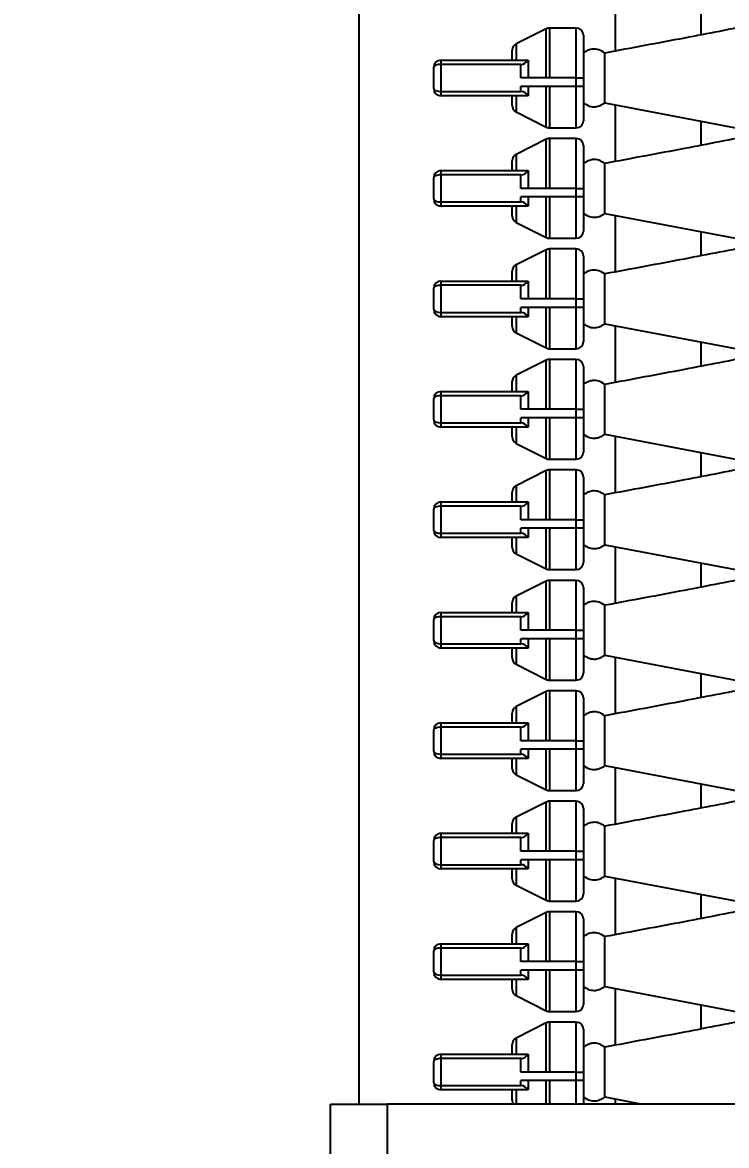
# Model space of a CAD drawing. Header units: millimetres. Extents: x 10 to 584, y 10 to 410.
# Drawn here: x 103.39 to 106.69, y 304.32 to 309.57 of the extents above; entities that cross this region are included whole.
import ezdxf

# ---------------------------------------------------------------- set-up
doc = ezdxf.new("R2010")
doc.units = ezdxf.units.MM
doc.layers.add('2', color=1, linetype='Continuous')
doc.styles.add('SLDTEXTSTYLE0', font='TXT', dxfattribs={"width": 0.7})
doc.dimstyles.new('SLDDIMSTYLE0', dxfattribs={"dimtxt": 3.5, "dimasz": 3.5, "dimexe": 0, "dimexo": 0.0625, "dimgap": 0.875, "dimtad": 1, "dimlfac": 15, "dimrnd": 1e-09, "dimzin": 12, "dimdsep": 46, "dimtxsty": 'SLDTEXTSTYLE0', "dimsah": 1, "dimcen": 0.09, "dimadec": 0, "dimazin": 3, "dimtfac": 1, "dimtofl": 0, "dimtmove": 0, "dimatfit": 3, "dimfxl": 0, "dimfrac": 2, "dimtolj": 1, "dimtzin": 12, "dimarcsym": 0})

# ---------------------------------------------------------------- blocks, each defined once
blk = doc.blocks.new('_D')
at = {"layer": '2', "color": 1}
for p, q in [((167.5018, 346.7783), (43.5018, 346.7783)), ((44.5018, 346.7783), (44.5018, 225.845)), ((181.5762, 225.845), (43.5018, 225.845))]:
    blk.add_line(p, q, dxfattribs=at)
for points in [[(44.5018, 346.7783), (43.9634, 343.2783), (45.0403, 343.2783)], [(44.5018, 225.845), (45.0403, 229.345), (43.9634, 229.345)]]:
    blk.add_solid(points, dxfattribs=at)
at = {"layer": '2', "color": 1, "insert": (39.9901, 278.6627), "char_height": 3.5, "attachment_point": 1, "rotation": 90, "style": 'SLDTEXTSTYLE0'}
blk.add_mtext('1814', dxfattribs=at)

msp = doc.modelspace()

# ---------------------------------------------------------------- linework, layer by layer
at = {"color": 7, "linetype": 'Continuous', "lineweight": 25}
for p, q in [((104.96849, 314.51165), (104.96849, 304.51165)), ((106.16849, 309.43768), (106.16849, 309.70214)), ((106.56849, 309.5131), (106.56849, 309.62604)), ((105.84479, 309.54146), (105.70359, 309.47086)), ((105.98516, 309.54498), (105.85969, 309.54498)), ((106.01849, 309.51165), (106.01849, 309.31165)), ((105.68516, 309.39498), (105.68516, 309.44105)), ((105.35183, 309.39498), (105.35183, 309.37498)), ((105.35183, 309.39498), (105.7568, 309.39498)), ((105.35183, 309.37498), (105.35183, 309.24831)), ((105.72625, 309.37498), (105.35183, 309.37498)), ((105.72625, 309.31165), (105.72625, 309.37498)), ((105.7568, 309.39498), (105.75934, 309.39498)), ((105.75934, 309.39498), (105.75958, 309.39478)), ((105.75958, 309.39478), (105.75958, 309.31165)), ((105.31849, 309.36117), (105.31849, 309.36165)), ((105.31849, 309.26212), (105.31849, 309.36117)), ((105.31849, 309.26165), (105.31849, 309.26212)), ((105.98516, 309.31165), (105.72625, 309.31165)), ((105.98516, 309.27165), (105.72625, 309.27165)), ((105.72625, 309.24831), (105.72625, 309.27165)), ((105.75958, 309.27165), (105.75958, 309.22852)), ((105.98516, 309.27165), (105.98516, 309.31165)), ((105.98516, 309.31165), (106.01849, 309.31165)), ((106.01849, 309.27165), (105.98516, 309.27165)), ((106.01849, 309.31165), (106.01849, 309.27165)), ((106.01849, 309.27165), (106.01849, 309.11165)), ((105.35183, 309.24831), (105.35183, 309.22831)), ((105.35183, 309.24831), (105.72625, 309.24831)), ((105.7568, 309.22831), (105.35183, 309.22831)), ((105.68516, 309.18225), (105.68516, 309.22831)), ((105.75934, 309.22831), (105.7568, 309.22831)), ((105.75958, 309.22852), (105.75934, 309.22831)), ((106.11849, 309.19498), (106.81849, 309.06181)), ((106.16849, 308.92101), (106.16849, 309.18547)), ((105.70359, 309.15243), (105.84479, 309.08183)), ((106.56849, 308.99643), (106.56849, 309.10937)), ((105.85969, 309.07831), (105.98516, 309.07831)), ((105.84479, 309.02479), (105.70359, 308.95419)), ((105.98516, 309.02831), (105.85969, 309.02831)), ((106.01849, 308.99498), (106.01849, 308.79498)), ((105.68516, 308.87831), (105.68516, 308.92438)), ((105.31849, 308.84451), (105.31849, 308.84498)), ((105.31849, 308.74545), (105.31849, 308.84451)), ((105.35183, 308.87831), (105.35183, 308.85831)), ((105.35183, 308.87831), (105.7568, 308.87831)), ((105.72625, 308.85831), (105.35183, 308.85831)), ((105.35183, 308.85831), (105.35183, 308.73165)), ((105.72625, 308.79498), (105.72625, 308.85831)), ((105.7568, 308.87831), (105.75934, 308.87831)), ((105.75934, 308.87831), (105.75958, 308.87811)), ((105.75958, 308.87811), (105.75958, 308.79498)), ((105.98516, 308.79498), (105.72625, 308.79498)), ((105.98516, 308.75498), (105.98516, 308.79498)), ((105.98516, 308.79498), (106.01849, 308.79498)), ((106.01849, 308.79498), (106.01849, 308.75498)), ((105.31849, 308.74498), (105.31849, 308.74545)), ((105.72625, 308.73165), (105.72625, 308.75498)), ((105.98516, 308.75498), (105.72625, 308.75498)), ((105.75958, 308.75498), (105.75958, 308.71185)), ((106.01849, 308.75498), (105.98516, 308.75498)), ((106.01849, 308.75498), (106.01849, 308.59498)), ((105.35183, 308.73165), (105.35183, 308.71165)), ((105.35183, 308.73165), (105.72625, 308.73165)), ((105.7568, 308.71165), (105.35183, 308.71165)), ((105.68516, 308.66558), (105.68516, 308.71165)), ((105.75934, 308.71165), (105.7568, 308.71165)), ((105.75958, 308.71185), (105.75934, 308.71165)), ((105.70359, 308.63577), (105.84479, 308.56517)), ((106.11849, 308.67832), (106.81849, 308.54514)), ((106.16849, 308.40435), (106.16849, 308.6688)), ((106.56849, 308.47977), (106.56849, 308.5927)), ((105.85969, 308.56165), (105.98516, 308.56165)), ((105.84479, 308.50813), (105.70359, 308.43753)), ((105.98516, 308.51165), (105.85969, 308.51165)), ((106.01849, 308.47831), (106.01849, 308.27831)), ((105.68516, 308.36165), (105.68516, 308.40771)), ((105.31849, 308.32784), (105.31849, 308.32831)), ((105.31849, 308.22879), (105.31849, 308.32784)), ((105.35183, 308.36165), (105.35183, 308.34165)), ((105.35183, 308.36165), (105.7568, 308.36165)), ((105.35183, 308.34165), (105.35183, 308.21498)), ((105.72625, 308.34165), (105.35183, 308.34165)), ((105.72625, 308.27831), (105.72625, 308.34165)), ((105.7568, 308.36165), (105.75934, 308.36165)), ((105.75934, 308.36165), (105.75958, 308.36145)), ((105.75958, 308.36145), (105.75958, 308.27831)), ((105.98516, 308.27831), (105.72625, 308.27831)), ((105.98516, 308.23831), (105.98516, 308.27831)), ((105.98516, 308.27831), (106.01849, 308.27831)), ((106.01849, 308.27831), (106.01849, 308.23831)), ((105.31849, 308.22831), (105.31849, 308.22879)), ((105.35183, 308.21498), (105.35183, 308.19498)), ((105.35183, 308.21498), (105.72625, 308.21498)), ((105.72625, 308.21498), (105.72625, 308.23831)), ((105.98516, 308.23831), (105.72625, 308.23831)), ((105.75958, 308.23831), (105.75958, 308.19518)), ((106.01849, 308.23831), (105.98516, 308.23831)), ((106.01849, 308.23831), (106.01849, 308.07831)), ((105.7568, 308.19498), (105.35183, 308.19498)), ((105.68516, 308.14892), (105.68516, 308.19498)), ((105.75934, 308.19498), (105.7568, 308.19498)), ((105.75958, 308.19518), (105.75934, 308.19498)), ((106.11849, 308.16165), (106.81849, 308.02847)), ((105.70359, 308.1191), (105.84479, 308.0485)), ((106.16849, 307.88768), (106.16849, 308.15214)), ((106.56849, 307.9631), (106.56849, 308.07604)), ((105.85969, 308.04498), (105.98516, 308.04498)), ((105.84479, 307.99146), (105.70359, 307.92086)), ((105.98516, 307.99498), (105.85969, 307.99498)), ((106.01849, 307.96165), (106.01849, 307.76165)), ((105.35183, 307.84498), (105.35183, 307.82498)), ((105.35183, 307.84498), (105.7568, 307.84498)), ((105.68516, 307.84498), (105.68516, 307.89105)), ((105.7568, 307.84498), (105.75934, 307.84498)), ((105.75934, 307.84498), (105.75958, 307.84478)), ((105.75958, 307.84478), (105.75958, 307.76165)), ((105.31849, 307.81117), (105.31849, 307.81165)), ((105.31849, 307.71212), (105.31849, 307.81117)), ((105.72625, 307.82498), (105.35183, 307.82498)), ((105.35183, 307.82498), (105.35183, 307.69831)), ((105.72625, 307.76165), (105.72625, 307.82498)), ((105.98516, 307.76165), (105.72625, 307.76165)), ((105.98516, 307.72165), (105.98516, 307.76165)), ((105.98516, 307.76165), (106.01849, 307.76165)), ((106.01849, 307.76165), (106.01849, 307.72165)), ((105.31849, 307.71165), (105.31849, 307.71212)), ((105.35183, 307.69831), (105.35183, 307.67831)), ((105.35183, 307.69831), (105.72625, 307.69831)), ((105.72625, 307.69831), (105.72625, 307.72165)), ((105.98516, 307.72165), (105.72625, 307.72165)), ((105.75958, 307.72165), (105.75958, 307.67852)), ((106.01849, 307.72165), (105.98516, 307.72165)), ((106.01849, 307.72165), (106.01849, 307.56165)), ((105.7568, 307.67831), (105.35183, 307.67831)), ((105.68516, 307.63225), (105.68516, 307.67831)), ((105.75934, 307.67831), (105.7568, 307.67831)), ((105.75958, 307.67852), (105.75934, 307.67831)), ((106.11849, 307.64498), (106.81849, 307.51181)), ((106.16849, 307.37101), (106.16849, 307.63547)), ((105.70359, 307.60243), (105.84479, 307.53183)), ((105.85969, 307.52831), (105.98516, 307.52831)), ((106.56849, 307.44643), (106.56849, 307.55937)), ((105.84479, 307.47479), (105.70359, 307.40419)), ((105.98516, 307.47831), (105.85969, 307.47831)), ((106.01849, 307.44498), (106.01849, 307.24498)), ((105.68516, 307.32831), (105.68516, 307.37438)), ((105.35183, 307.32831), (105.35183, 307.30831)), ((105.35183, 307.32831), (105.7568, 307.32831)), ((105.7568, 307.32831), (105.75934, 307.32831)), ((105.75934, 307.32831), (105.75958, 307.32811)), ((105.75958, 307.32811), (105.75958, 307.24498)), ((105.31849, 307.29451), (105.31849, 307.29498)), ((105.31849, 307.19545), (105.31849, 307.29451)), ((105.35183, 307.30831), (105.35183, 307.18165)), ((105.72625, 307.30831), (105.35183, 307.30831)), ((105.72625, 307.24498), (105.72625, 307.30831)), ((105.98516, 307.24498), (105.72625, 307.24498)), ((105.98516, 307.20498), (105.98516, 307.24498)), ((105.98516, 307.24498), (106.01849, 307.24498)), ((106.01849, 307.24498), (106.01849, 307.20498)), ((105.31849, 307.19498), (105.31849, 307.19545)), ((105.35183, 307.18165), (105.35183, 307.16165)), ((105.35183, 307.18165), (105.72625, 307.18165)), ((105.7568, 307.16165), (105.35183, 307.16165)), ((105.68516, 307.11558), (105.68516, 307.16165)), ((105.72625, 307.18165), (105.72625, 307.20498)), ((105.98516, 307.20498), (105.72625, 307.20498)), ((105.75934, 307.16165), (105.7568, 307.16165)), ((105.75958, 307.16185), (105.75934, 307.16165)), ((105.75958, 307.20498), (105.75958, 307.16185)), ((106.01849, 307.20498), (105.98516, 307.20498)), ((106.01849, 307.20498), (106.01849, 307.04498)), ((106.11849, 307.12832), (106.81849, 306.99514)), ((106.16849, 306.85435), (106.16849, 307.1188)), ((105.70359, 307.08577), (105.84479, 307.01517)), ((105.85969, 307.01165), (105.98516, 307.01165)), ((106.56849, 306.92977), (106.56849, 307.0427)), ((105.84479, 306.95813), (105.70359, 306.88753)), ((105.98516, 306.96165), (105.85969, 306.96165)), ((106.01849, 306.92831), (106.01849, 306.72831)), ((105.68516, 306.81165), (105.68516, 306.85771)), ((105.35183, 306.81165), (105.35183, 306.79165)), ((105.35183, 306.81165), (105.7568, 306.81165)), ((105.35183, 306.79165), (105.35183, 306.66498)), ((105.72625, 306.79165), (105.35183, 306.79165)), ((105.72625, 306.72831), (105.72625, 306.79165)), ((105.7568, 306.81165), (105.75934, 306.81165)), ((105.75934, 306.81165), (105.75958, 306.81145)), ((105.75958, 306.81145), (105.75958, 306.72831)), ((105.31849, 306.77784), (105.31849, 306.77831)), ((105.31849, 306.67879), (105.31849, 306.77784)), ((105.98516, 306.72831), (105.72625, 306.72831)), ((105.72625, 306.66498), (105.72625, 306.68831)), ((105.98516, 306.68831), (105.72625, 306.68831)), ((105.75958, 306.68831), (105.75958, 306.64518)), ((105.98516, 306.68831), (105.98516, 306.72831)), ((105.98516, 306.72831), (106.01849, 306.72831)), ((106.01849, 306.68831), (105.98516, 306.68831)), ((106.01849, 306.72831), (106.01849, 306.68831)), ((106.01849, 306.68831), (106.01849, 306.52831)), ((105.31849, 306.67831), (105.31849, 306.67879)), ((105.35183, 306.66498), (105.35183, 306.64498)), ((105.35183, 306.66498), (105.72625, 306.66498)), ((105.7568, 306.64498), (105.35183, 306.64498)), ((105.68516, 306.59892), (105.68516, 306.64498)), ((105.75934, 306.64498), (105.7568, 306.64498)), ((105.75958, 306.64518), (105.75934, 306.64498)), ((106.11849, 306.61165), (106.81849, 306.47847)), ((106.16849, 306.33768), (106.16849, 306.60214)), ((105.70359, 306.5691), (105.84479, 306.4985)), ((105.85969, 306.49498), (105.98516, 306.49498)), ((106.56849, 306.4131), (106.56849, 306.52604)), ((105.84479, 306.44146), (105.70359, 306.37086)), ((105.98516, 306.44498), (105.85969, 306.44498)), ((106.01849, 306.41165), (106.01849, 306.21165)), ((105.68516, 306.29498), (105.68516, 306.34105)), ((105.35183, 306.29498), (105.35183, 306.27498)), ((105.35183, 306.29498), (105.7568, 306.29498)), ((105.35183, 306.27498), (105.35183, 306.14831)), ((105.72625, 306.27498), (105.35183, 306.27498)), ((105.72625, 306.21165), (105.72625, 306.27498)), ((105.7568, 306.29498), (105.75934, 306.29498)), ((105.75934, 306.29498), (105.75958, 306.29478)), ((105.75958, 306.29478), (105.75958, 306.21165)), ((105.31849, 306.26117), (105.31849, 306.26165)), ((105.31849, 306.16212), (105.31849, 306.26117)), ((105.31849, 306.16165), (105.31849, 306.16212)), ((105.98516, 306.21165), (105.72625, 306.21165)), ((105.72625, 306.14831), (105.72625, 306.17165)), ((105.98516, 306.17165), (105.72625, 306.17165)), ((105.75958, 306.17165), (105.75958, 306.12852)), ((105.98516, 306.17165), (105.98516, 306.21165)), ((105.98516, 306.21165), (106.01849, 306.21165)), ((106.01849, 306.17165), (105.98516, 306.17165)), ((106.01849, 306.21165), (106.01849, 306.17165)), ((106.01849, 306.17165), (106.01849, 306.01165)), ((105.35183, 306.14831), (105.35183, 306.12831)), ((105.35183, 306.14831), (105.72625, 306.14831)), ((105.7568, 306.12831), (105.35183, 306.12831)), ((105.68516, 306.08225), (105.68516, 306.12831)), ((105.75934, 306.12831), (105.7568, 306.12831)), ((105.75958, 306.12852), (105.75934, 306.12831)), ((106.11849, 306.09498), (106.81849, 305.96181)), ((106.16849, 305.82101), (106.16849, 306.08547)), ((105.70359, 306.05243), (105.84479, 305.98183)), ((106.56849, 305.89643), (106.56849, 306.00937)), ((105.85969, 305.97831), (105.98516, 305.97831)), ((105.84479, 305.92479), (105.70359, 305.85419)), ((105.98516, 305.92831), (105.85969, 305.92831)), ((106.01849, 305.89498), (106.01849, 305.69498)), ((105.68516, 305.77831), (105.68516, 305.82438)), ((105.31849, 305.74451), (105.31849, 305.74498)), ((105.31849, 305.64545), (105.31849, 305.74451)), ((105.35183, 305.77831), (105.35183, 305.75831)), ((105.35183, 305.77831), (105.7568, 305.77831)), ((105.35183, 305.75831), (105.35183, 305.63165)), ((105.72625, 305.75831), (105.35183, 305.75831)), ((105.72625, 305.69498), (105.72625, 305.75831)), ((105.7568, 305.77831), (105.75934, 305.77831)), ((105.75934, 305.77831), (105.75958, 305.77811)), ((105.75958, 305.77811), (105.75958, 305.69498)), ((105.98516, 305.69498), (105.72625, 305.69498)), ((105.98516, 305.65498), (105.98516, 305.69498)), ((105.98516, 305.69498), (106.01849, 305.69498)), ((106.01849, 305.69498), (106.01849, 305.65498)), ((105.31849, 305.64498), (105.31849, 305.64545)), ((105.72625, 305.63165), (105.72625, 305.65498)), ((105.98516, 305.65498), (105.72625, 305.65498)), ((105.75958, 305.65498), (105.75958, 305.61185)), ((106.01849, 305.65498), (105.98516, 305.65498)), ((106.01849, 305.65498), (106.01849, 305.49498)), ((105.35183, 305.63165), (105.35183, 305.61165)), ((105.35183, 305.63165), (105.72625, 305.63165)), ((105.7568, 305.61165), (105.35183, 305.61165)), ((105.68516, 305.56558), (105.68516, 305.61165)), ((105.75934, 305.61165), (105.7568, 305.61165)), ((105.75958, 305.61185), (105.75934, 305.61165)), ((105.70359, 305.53577), (105.84479, 305.46517)), ((106.11849, 305.57832), (106.81849, 305.44514)), ((106.16849, 305.30435), (106.16849, 305.5688)), ((106.56849, 305.37977), (106.56849, 305.4927)), ((105.85969, 305.46165), (105.98516, 305.46165)), ((105.84479, 305.40813), (105.70359, 305.33753)), ((105.98516, 305.41165), (105.85969, 305.41165)), ((106.01849, 305.37831), (106.01849, 305.17831)), ((105.68516, 305.26165), (105.68516, 305.30771)), ((105.31849, 305.22784), (105.31849, 305.22831)), ((105.31849, 305.12879), (105.31849, 305.22784)), ((105.35183, 305.26165), (105.35183, 305.24165)), ((105.35183, 305.26165), (105.7568, 305.26165)), ((105.72625, 305.24165), (105.35183, 305.24165)), ((105.35183, 305.24165), (105.35183, 305.11498)), ((105.72625, 305.17831), (105.72625, 305.24165)), ((105.7568, 305.26165), (105.75934, 305.26165)), ((105.75934, 305.26165), (105.75958, 305.26145)), ((105.75958, 305.26145), (105.75958, 305.17831)), ((105.98516, 305.17831), (105.72625, 305.17831)), ((105.98516, 305.13831), (105.98516, 305.17831)), ((105.98516, 305.17831), (106.01849, 305.17831)), ((106.01849, 305.17831), (106.01849, 305.13831)), ((105.31849, 305.12831), (105.31849, 305.12879)), ((105.35183, 305.11498), (105.35183, 305.09498)), ((105.35183, 305.11498), (105.72625, 305.11498)), ((105.72625, 305.11498), (105.72625, 305.13831)), ((105.98516, 305.13831), (105.72625, 305.13831)), ((105.75958, 305.13831), (105.75958, 305.09518)), ((106.01849, 305.13831), (105.98516, 305.13831)), ((106.01849, 305.13831), (106.01849, 304.97831)), ((105.7568, 305.09498), (105.35183, 305.09498)), ((105.68516, 305.04892), (105.68516, 305.09498)), ((105.75934, 305.09498), (105.7568, 305.09498)), ((105.75958, 305.09518), (105.75934, 305.09498)), ((106.11849, 305.06165), (106.81849, 304.92847)), ((105.70359, 305.0191), (105.84479, 304.9485)), ((106.16849, 304.78768), (106.16849, 305.05214)), ((106.56849, 304.8631), (106.56849, 304.97604)), ((105.85969, 304.94498), (105.98516, 304.94498)), ((105.84479, 304.89146), (105.70359, 304.82086)), ((105.98516, 304.89498), (105.85969, 304.89498)), ((106.01849, 304.86165), (106.01849, 304.66165)), ((105.35183, 304.74498), (105.35183, 304.72498)), ((105.35183, 304.74498), (105.7568, 304.74498)), ((105.68516, 304.74498), (105.68516, 304.79105)), ((105.7568, 304.74498), (105.75934, 304.74498)), ((105.75934, 304.74498), (105.75958, 304.74478)), ((105.75958, 304.74478), (105.75958, 304.66165)), ((105.31849, 304.71117), (105.31849, 304.71165)), ((105.31849, 304.61212), (105.31849, 304.71117)), ((105.35183, 304.72498), (105.35183, 304.59831)), ((105.72625, 304.72498), (105.35183, 304.72498)), ((105.72625, 304.66165), (105.72625, 304.72498)), ((105.98516, 304.66165), (105.72625, 304.66165)), ((105.98516, 304.62165), (105.98516, 304.66165)), ((105.98516, 304.66165), (106.01849, 304.66165)), ((106.01849, 304.66165), (106.01849, 304.62165)), ((105.31849, 304.61165), (105.31849, 304.61212)), ((105.35183, 304.59831), (105.35183, 304.57831)), ((105.35183, 304.59831), (105.72625, 304.59831)), ((105.72625, 304.59831), (105.72625, 304.62165)), ((105.98516, 304.62165), (105.72625, 304.62165)), ((105.75958, 304.62165), (105.75958, 304.57852)), ((106.01849, 304.62165), (105.98516, 304.62165)), ((106.01849, 304.62165), (106.01849, 304.51165)), ((105.7568, 304.57831), (105.35183, 304.57831)), ((105.68516, 304.53225), (105.68516, 304.57831)), ((105.75934, 304.57831), (105.7568, 304.57831)), ((105.75958, 304.57852), (105.75934, 304.57831)), ((106.11849, 304.54498), (106.29371, 304.51165)), ((106.16849, 304.51165), (106.16849, 304.53547)), ((104.83516, 304.51165), (105.10183, 304.51165)), ((104.83516, 303.17831), (104.83516, 304.51165)), ((105.10183, 303.17831), (105.10183, 304.51165)), ((109.56849, 304.51165), (105.10183, 304.51165))]:
    msp.add_line(p, q, dxfattribs=at)
at = {"color": 59, "linetype": 'Continuous', "lineweight": 25}
for p, q in [((105.84479, 309.31165), (105.84479, 309.54146)), ((105.85969, 309.54498), (105.85969, 309.31165)), ((105.98516, 309.31165), (105.98516, 309.54498)), ((105.70359, 309.47086), (105.70359, 309.39498)), ((105.84479, 309.08183), (105.84479, 309.27165)), ((105.85969, 309.27165), (105.85969, 309.07831)), ((105.98516, 309.07831), (105.98516, 309.27165)), ((105.70359, 309.22831), (105.70359, 309.15243)), ((105.84479, 308.79498), (105.84479, 309.02479)), ((105.85969, 309.02831), (105.85969, 308.79498)), ((105.98516, 308.79498), (105.98516, 309.02831)), ((105.70359, 308.95419), (105.70359, 308.87831)), ((105.84479, 308.56517), (105.84479, 308.75498)), ((105.85969, 308.75498), (105.85969, 308.56165)), ((105.98516, 308.56165), (105.98516, 308.75498)), ((105.70359, 308.71165), (105.70359, 308.63577)), ((105.84479, 308.27831), (105.84479, 308.50813)), ((105.85969, 308.51165), (105.85969, 308.27831)), ((105.98516, 308.27831), (105.98516, 308.51165)), ((105.70359, 308.43753), (105.70359, 308.36165)), ((105.84479, 308.0485), (105.84479, 308.23831)), ((105.85969, 308.23831), (105.85969, 308.04498)), ((105.98516, 308.04498), (105.98516, 308.23831)), ((105.70359, 308.19498), (105.70359, 308.1191)), ((105.84479, 307.76165), (105.84479, 307.99146)), ((105.85969, 307.99498), (105.85969, 307.76165)), ((105.98516, 307.76165), (105.98516, 307.99498)), ((105.70359, 307.92086), (105.70359, 307.84498)), ((105.84479, 307.53183), (105.84479, 307.72165)), ((105.85969, 307.72165), (105.85969, 307.52831)), ((105.98516, 307.52831), (105.98516, 307.72165)), ((105.70359, 307.67831), (105.70359, 307.60243)), ((105.84479, 307.24498), (105.84479, 307.47479)), ((105.85969, 307.47831), (105.85969, 307.24498)), ((105.98516, 307.24498), (105.98516, 307.47831)), ((105.70359, 307.40419), (105.70359, 307.32831)), ((105.70359, 307.16165), (105.70359, 307.08577)), ((105.84479, 307.01517), (105.84479, 307.20498)), ((105.85969, 307.20498), (105.85969, 307.01165)), ((105.98516, 307.01165), (105.98516, 307.20498)), ((105.84479, 306.72831), (105.84479, 306.95813)), ((105.85969, 306.96165), (105.85969, 306.72831)), ((105.98516, 306.72831), (105.98516, 306.96165)), ((105.70359, 306.88753), (105.70359, 306.81165)), ((105.84479, 306.4985), (105.84479, 306.68831)), ((105.85969, 306.68831), (105.85969, 306.49498)), ((105.98516, 306.49498), (105.98516, 306.68831)), ((105.70359, 306.64498), (105.70359, 306.5691)), ((105.84479, 306.21165), (105.84479, 306.44146)), ((105.85969, 306.44498), (105.85969, 306.21165)), ((105.98516, 306.21165), (105.98516, 306.44498)), ((105.70359, 306.37086), (105.70359, 306.29498)), ((105.84479, 305.98183), (105.84479, 306.17165)), ((105.85969, 306.17165), (105.85969, 305.97831)), ((105.98516, 305.97831), (105.98516, 306.17165)), ((105.70359, 306.12831), (105.70359, 306.05243)), ((105.84479, 305.69498), (105.84479, 305.92479)), ((105.85969, 305.92831), (105.85969, 305.69498)), ((105.98516, 305.69498), (105.98516, 305.92831)), ((105.70359, 305.85419), (105.70359, 305.77831)), ((105.84479, 305.46517), (105.84479, 305.65498)), ((105.85969, 305.65498), (105.85969, 305.46165)), ((105.98516, 305.46165), (105.98516, 305.65498)), ((105.70359, 305.61165), (105.70359, 305.53577)), ((105.84479, 305.17831), (105.84479, 305.40813)), ((105.85969, 305.41165), (105.85969, 305.17831)), ((105.98516, 305.17831), (105.98516, 305.41165)), ((105.70359, 305.33753), (105.70359, 305.26165)), ((105.84479, 304.9485), (105.84479, 305.13831)), ((105.85969, 305.13831), (105.85969, 304.94498)), ((105.98516, 304.94498), (105.98516, 305.13831)), ((105.70359, 305.09498), (105.70359, 305.0191)), ((105.84479, 304.66165), (105.84479, 304.89146)), ((105.85969, 304.89498), (105.85969, 304.66165)), ((105.98516, 304.66165), (105.98516, 304.89498)), ((105.70359, 304.82086), (105.70359, 304.74498)), ((105.84479, 304.51165), (105.84479, 304.62165)), ((105.85969, 304.62165), (105.85969, 304.51165)), ((105.98516, 304.51165), (105.98516, 304.62165)), ((105.70359, 304.57831), (105.70359, 304.51165))]:
    msp.add_line(p, q, dxfattribs=at)
at = {"color": 7, "linetype": 'Continuous', "lineweight": 25}
for centre, start, end in [((105.85969, 309.51165), 90, 116.56505), ((105.98516, 309.51165), 0, 90), ((105.71849, 309.44105), 116.56505, 180), ((105.35183, 309.36165), 90, 180), ((105.72625, 309.40831), 270, 336.42182), ((105.35183, 309.26165), 180, 270), ((105.72625, 309.21498), 23.57818, 90), ((105.71849, 309.18225), 180, 243.43495), ((105.98516, 309.11165), 270, 0), ((105.85969, 309.11165), 243.43495, 270), ((105.85969, 308.99498), 90, 116.56505), ((105.98516, 308.99498), 0, 90), ((105.71849, 308.92438), 116.56505, 180), ((105.35183, 308.84498), 90, 180), ((105.72625, 308.89165), 270, 336.42182), ((105.35183, 308.74498), 180, 270), ((105.72625, 308.69831), 23.57818, 90), ((105.71849, 308.66558), 180, 243.43495), ((105.98516, 308.59498), 270, 0), ((105.85969, 308.59498), 243.43495, 270), ((105.85969, 308.47831), 90, 116.56505), ((105.98516, 308.47831), 0, 90), ((105.71849, 308.40771), 116.56505, 180), ((105.35183, 308.32831), 90, 180), ((105.72625, 308.37498), 270, 336.42182), ((105.35183, 308.22831), 180, 270), ((105.72625, 308.18165), 23.57818, 90), ((105.71849, 308.14892), 180, 243.43495), ((105.98516, 308.07831), 270, 0), ((105.85969, 308.07831), 243.43495, 270), ((105.85969, 307.96165), 90, 116.56505), ((105.98516, 307.96165), 0, 90), ((105.71849, 307.89105), 116.56505, 180), ((105.35183, 307.81165), 90, 180), ((105.72625, 307.85831), 270, 336.42182), ((105.35183, 307.71165), 180, 270), ((105.72625, 307.66498), 23.57818, 90), ((105.71849, 307.63225), 180, 243.43495), ((105.85969, 307.56165), 243.43495, 270), ((105.98516, 307.56165), 270, 0), ((105.85969, 307.44498), 90, 116.56505), ((105.98516, 307.44498), 0, 90), ((105.71849, 307.37438), 116.56505, 180), ((105.35183, 307.29498), 90, 180), ((105.72625, 307.34165), 270, 336.42182), ((105.35183, 307.19498), 180, 270), ((105.72625, 307.14831), 23.57818, 90), ((105.71849, 307.11558), 180, 243.43495), ((105.85969, 307.04498), 243.43495, 270), ((105.98516, 307.04498), 270, 0), ((105.85969, 306.92831), 90, 116.56505), ((105.98516, 306.92831), 0, 90), ((105.71849, 306.85771), 116.56505, 180), ((105.35183, 306.77831), 90, 180), ((105.72625, 306.82498), 270, 336.42182), ((105.35183, 306.67831), 180, 270), ((105.72625, 306.63165), 23.57818, 90), ((105.71849, 306.59892), 180, 243.43495), ((105.98516, 306.52831), 270, 0), ((105.85969, 306.52831), 243.43495, 270), ((105.85969, 306.41165), 90, 116.56505), ((105.98516, 306.41165), 0, 90), ((105.71849, 306.34105), 116.56505, 180), ((105.35183, 306.26165), 90, 180), ((105.72625, 306.30831), 270, 336.42182), ((105.35183, 306.16165), 180, 270), ((105.72625, 306.11498), 23.57818, 90), ((105.71849, 306.08225), 180, 243.43495), ((105.98516, 306.01165), 270, 0), ((105.85969, 306.01165), 243.43495, 270), ((105.85969, 305.89498), 90, 116.56505), ((105.98516, 305.89498), 0, 90), ((105.71849, 305.82438), 116.56505, 180), ((105.35183, 305.74498), 90, 180), ((105.72625, 305.79165), 270, 336.42182), ((105.35183, 305.64498), 180, 270), ((105.72625, 305.59831), 23.57818, 90), ((105.71849, 305.56558), 180, 243.43495), ((105.98516, 305.49498), 270, 0), ((105.85969, 305.49498), 243.43495, 270), ((105.85969, 305.37831), 90, 116.56505), ((105.98516, 305.37831), 0, 90), ((105.71849, 305.30771), 116.56505, 180), ((105.35183, 305.22831), 90, 180), ((105.72625, 305.27498), 270, 336.42182), ((105.35183, 305.12831), 180, 270), ((105.72625, 305.08165), 23.57818, 90), ((105.71849, 305.04892), 180, 243.43495), ((105.98516, 304.97831), 270, 0), ((105.85969, 304.97831), 243.43495, 270), ((105.85969, 304.86165), 90, 116.56505), ((105.98516, 304.86165), 0, 90), ((105.71849, 304.79105), 116.56505, 180), ((105.35183, 304.71165), 90, 180), ((105.72625, 304.75831), 270, 336.42182), ((105.35183, 304.61165), 180, 270), ((105.72625, 304.56498), 23.57818, 90), ((105.71849, 304.53225), 180, 218.17271)]:
    msp.add_arc(centre, 0.03333, start, end, dxfattribs=at)
for centre, start_param, end_param in [((105.35183, 309.36117), 1.5707963, 3.1415927), ((105.35183, 309.26212), 3.1415927, 4.712389), ((105.35183, 308.84451), 1.5707963, 3.1415927), ((105.35183, 308.74545), 3.1415927, 4.712389), ((105.35183, 308.32784), 1.5707963, 3.1415927), ((105.35183, 308.22879), 3.1415927, 4.712389), ((105.35183, 307.81117), 1.5707963, 3.1415927), ((105.35183, 307.71212), 3.1415927, 4.712389), ((105.35183, 307.29451), 1.5707963, 3.1415927), ((105.35183, 307.19545), 3.1415927, 4.712389), ((105.35183, 306.77784), 1.5707963, 3.1415927), ((105.35183, 306.67879), 3.1415927, 4.712389), ((105.35183, 306.26117), 1.5707963, 3.1415927), ((105.35183, 306.16212), 3.1415927, 4.712389), ((105.35183, 305.74451), 1.5707963, 3.1415927), ((105.35183, 305.64545), 3.1415927, 4.712389), ((105.35183, 305.22784), 1.5707963, 3.1415927), ((105.35183, 305.12879), 3.1415927, 4.712389), ((105.35183, 304.71117), 1.5707963, 3.1415927), ((105.35183, 304.61212), 3.1415927, 4.712389)]:
    msp.add_ellipse(centre, major_axis=(0.03333, 0), ratio=0.4142136, start_param=start_param, end_param=end_param, dxfattribs=at)
for points, knots in [([(106.81849, 309.56149), (106.70924, 309.54018), (106.47591, 309.49468), (106.24257, 309.45135), (106.11849, 309.42831)], [0, 0, 0, 0, 0.4682335, 1, 1, 1, 1]), ([(106.11849, 309.42831), (106.10955, 309.434), (106.09261, 309.44478), (106.06439, 309.44796), (106.03928, 309.44166), (106.02568, 309.43293), (106.01849, 309.42831)], [0, 0, 0, 0, 0.2916196, 0.55270692, 0.76371042, 1, 1, 1, 1]), ([(106.11849, 309.31165), (106.11849, 309.32694), (106.11849, 309.35751), (106.11849, 309.39607), (106.11849, 309.42297), (106.11849, 309.42647), (106.11849, 309.42821)], [0, 0, 0, 0, 0.2506994, 0.5013989, 0.7520983, 1, 1, 1, 1]), ([(106.11849, 309.19507), (106.11849, 309.19504), (106.11849, 309.19202), (106.11849, 309.2024), (106.11849, 309.22664), (106.11849, 309.26593), (106.11849, 309.29641), (106.11849, 309.31165)], [0, 0, 0, 0, 0.002411, 0.2518083, 0.5012055, 0.7506028, 1, 1, 1, 1]), ([(106.01849, 309.19498), (106.02758, 309.1893), (106.04473, 309.17857), (106.07303, 309.17532), (106.09804, 309.1816), (106.11143, 309.19036), (106.11849, 309.19498)], [0, 0, 0, 0, 0.2951594, 0.5571246, 0.7666802, 1, 1, 1, 1]), ([(106.81849, 309.04482), (106.70924, 309.02352), (106.47591, 308.97802), (106.24257, 308.93469), (106.11849, 308.91165)], [0, 0, 0, 0, 0.4682335, 1, 1, 1, 1]), ([(106.11849, 308.91165), (106.10955, 308.91733), (106.09261, 308.92811), (106.06439, 308.93129), (106.03928, 308.92499), (106.02568, 308.91626), (106.01849, 308.91165)], [0, 0, 0, 0, 0.2916196, 0.55270692, 0.76371042, 1, 1, 1, 1]), ([(106.11849, 308.79498), (106.11849, 308.81027), (106.11849, 308.84084), (106.11849, 308.8794), (106.11849, 308.90631), (106.11849, 308.90981), (106.11849, 308.91155)], [0, 0, 0, 0, 0.2506994, 0.5013989, 0.7520983, 1, 1, 1, 1]), ([(106.11849, 308.6784), (106.11849, 308.67837), (106.11849, 308.67536), (106.11849, 308.68574), (106.11849, 308.70998), (106.11849, 308.74926), (106.11849, 308.77974), (106.11849, 308.79498)], [0, 0, 0, 0, 0.002411, 0.2518083, 0.5012055, 0.7506028, 1, 1, 1, 1]), ([(106.01849, 308.67831), (106.02758, 308.67263), (106.04473, 308.6619), (106.07303, 308.65866), (106.09804, 308.66493), (106.11143, 308.6737), (106.11849, 308.67831)], [0, 0, 0, 0, 0.2951594, 0.5571246, 0.7666802, 1, 1, 1, 1]), ([(106.81849, 308.52816), (106.70924, 308.50685), (106.47591, 308.46135), (106.24257, 308.41802), (106.11849, 308.39498)], [0, 0, 0, 0, 0.4682335, 1, 1, 1, 1]), ([(106.11849, 308.39498), (106.10955, 308.40067), (106.09261, 308.41145), (106.06439, 308.41462), (106.03928, 308.40833), (106.02568, 308.39959), (106.01849, 308.39498)], [0, 0, 0, 0, 0.2916196, 0.55270692, 0.76371042, 1, 1, 1, 1]), ([(106.11849, 308.27831), (106.11849, 308.2936), (106.11849, 308.32418), (106.11849, 308.36273), (106.11849, 308.38964), (106.11849, 308.39314), (106.11849, 308.39488)], [0, 0, 0, 0, 0.2506994, 0.5013989, 0.7520983, 1, 1, 1, 1]), ([(106.11849, 308.16173), (106.11849, 308.1617), (106.11849, 308.15869), (106.11849, 308.16907), (106.11849, 308.19331), (106.11849, 308.2326), (106.11849, 308.26307), (106.11849, 308.27831)], [0, 0, 0, 0, 0.002411, 0.2518083, 0.5012055, 0.7506028, 1, 1, 1, 1]), ([(106.01849, 308.16165), (106.02758, 308.15596), (106.04473, 308.14524), (106.07303, 308.14199), (106.09804, 308.14827), (106.11143, 308.15703), (106.11849, 308.16165)], [0, 0, 0, 0, 0.2951594, 0.5571246, 0.7666802, 1, 1, 1, 1]), ([(106.81849, 308.01149), (106.70924, 307.99018), (106.47591, 307.94468), (106.24257, 307.90135), (106.11849, 307.87831)], [0, 0, 0, 0, 0.4682335, 1, 1, 1, 1]), ([(106.11849, 307.87831), (106.10955, 307.884), (106.09261, 307.89478), (106.06439, 307.89796), (106.03928, 307.89166), (106.02568, 307.88293), (106.01849, 307.87831)], [0, 0, 0, 0, 0.2916196, 0.55270692, 0.76371042, 1, 1, 1, 1]), ([(106.11849, 307.76165), (106.11849, 307.77694), (106.11849, 307.80751), (106.11849, 307.84607), (106.11849, 307.87297), (106.11849, 307.87647), (106.11849, 307.87821)], [0, 0, 0, 0, 0.2506994, 0.5013989, 0.7520983, 1, 1, 1, 1]), ([(106.11849, 307.64507), (106.11849, 307.64504), (106.11849, 307.64202), (106.11849, 307.6524), (106.11849, 307.67664), (106.11849, 307.71593), (106.11849, 307.74641), (106.11849, 307.76165)], [0, 0, 0, 0, 0.002411, 0.2518083, 0.5012055, 0.7506028, 1, 1, 1, 1]), ([(106.01849, 307.64498), (106.02758, 307.6393), (106.04473, 307.62857), (106.07303, 307.62532), (106.09804, 307.6316), (106.11143, 307.64036), (106.11849, 307.64498)], [0, 0, 0, 0, 0.2951594, 0.5571246, 0.7666802, 1, 1, 1, 1]), ([(106.81849, 307.49482), (106.70924, 307.47352), (106.47591, 307.42802), (106.24257, 307.38469), (106.11849, 307.36165)], [0, 0, 0, 0, 0.4682335, 1, 1, 1, 1]), ([(106.11849, 307.36165), (106.10955, 307.36733), (106.09261, 307.37811), (106.06439, 307.38129), (106.03928, 307.37499), (106.02568, 307.36626), (106.01849, 307.36165)], [0, 0, 0, 0, 0.2916196, 0.55270692, 0.76371042, 1, 1, 1, 1]), ([(106.11849, 307.24498), (106.11849, 307.26027), (106.11849, 307.29084), (106.11849, 307.3294), (106.11849, 307.35631), (106.11849, 307.35981), (106.11849, 307.36155)], [0, 0, 0, 0, 0.2506994, 0.5013989, 0.7520983, 1, 1, 1, 1]), ([(106.11849, 307.1284), (106.11849, 307.12837), (106.11849, 307.12536), (106.11849, 307.13574), (106.11849, 307.15998), (106.11849, 307.19926), (106.11849, 307.22974), (106.11849, 307.24498)], [0, 0, 0, 0, 0.002411, 0.2518083, 0.5012055, 0.7506028, 1, 1, 1, 1]), ([(106.01849, 307.12831), (106.02758, 307.12263), (106.04473, 307.1119), (106.07303, 307.10866), (106.09804, 307.11493), (106.11143, 307.1237), (106.11849, 307.12831)], [0, 0, 0, 0, 0.2951594, 0.5571246, 0.7666802, 1, 1, 1, 1]), ([(106.81849, 306.97816), (106.70924, 306.95685), (106.47591, 306.91135), (106.24257, 306.86802), (106.11849, 306.84498)], [0, 0, 0, 0, 0.4682335, 1, 1, 1, 1]), ([(106.11849, 306.84498), (106.10955, 306.85067), (106.09261, 306.86145), (106.06439, 306.86462), (106.03928, 306.85833), (106.02568, 306.84959), (106.01849, 306.84498)], [0, 0, 0, 0, 0.2916196, 0.55270692, 0.76371042, 1, 1, 1, 1]), ([(106.11849, 306.72831), (106.11849, 306.7436), (106.11849, 306.77418), (106.11849, 306.81273), (106.11849, 306.83964), (106.11849, 306.84314), (106.11849, 306.84488)], [0, 0, 0, 0, 0.2506994, 0.5013989, 0.7520983, 1, 1, 1, 1]), ([(106.11849, 306.61173), (106.11849, 306.6117), (106.11849, 306.60869), (106.11849, 306.61907), (106.11849, 306.64331), (106.11849, 306.6826), (106.11849, 306.71307), (106.11849, 306.72831)], [0, 0, 0, 0, 0.002411, 0.2518083, 0.5012055, 0.7506028, 1, 1, 1, 1]), ([(106.01849, 306.61165), (106.02758, 306.60596), (106.04473, 306.59524), (106.07303, 306.59199), (106.09804, 306.59827), (106.11143, 306.60703), (106.11849, 306.61165)], [0, 0, 0, 0, 0.2951594, 0.5571246, 0.7666802, 1, 1, 1, 1]), ([(106.81849, 306.46149), (106.70924, 306.44018), (106.47591, 306.39468), (106.24257, 306.35135), (106.11849, 306.32831)], [0, 0, 0, 0, 0.4682335, 1, 1, 1, 1]), ([(106.11849, 306.32831), (106.10955, 306.334), (106.09261, 306.34478), (106.06439, 306.34796), (106.03928, 306.34166), (106.02568, 306.33293), (106.01849, 306.32831)], [0, 0, 0, 0, 0.2916196, 0.5527069, 0.7637104, 1, 1, 1, 1]), ([(106.11849, 306.21165), (106.11849, 306.22694), (106.11849, 306.25751), (106.11849, 306.29607), (106.11849, 306.32297), (106.11849, 306.32647), (106.11849, 306.32821)], [0, 0, 0, 0, 0.2506994, 0.5013989, 0.7520983, 1, 1, 1, 1]), ([(106.11849, 306.09507), (106.11849, 306.09504), (106.11849, 306.09202), (106.11849, 306.1024), (106.11849, 306.12664), (106.11849, 306.16593), (106.11849, 306.19641), (106.11849, 306.21165)], [0, 0, 0, 0, 0.002411, 0.2518083, 0.5012055, 0.7506028, 1, 1, 1, 1]), ([(106.01849, 306.09498), (106.02758, 306.0893), (106.04473, 306.07857), (106.07303, 306.07532), (106.09804, 306.0816), (106.11143, 306.09036), (106.11849, 306.09498)], [0, 0, 0, 0, 0.2951594, 0.5571246, 0.7666802, 1, 1, 1, 1]), ([(106.81849, 305.94482), (106.70924, 305.92352), (106.47591, 305.87802), (106.24257, 305.83469), (106.11849, 305.81165)], [0, 0, 0, 0, 0.4682335, 1, 1, 1, 1]), ([(106.11849, 305.81165), (106.10955, 305.81733), (106.09261, 305.82811), (106.06439, 305.83129), (106.03928, 305.82499), (106.02568, 305.81626), (106.01849, 305.81165)], [0, 0, 0, 0, 0.2916196, 0.5527069, 0.7637104, 1, 1, 1, 1]), ([(106.11849, 305.69498), (106.11849, 305.71027), (106.11849, 305.74084), (106.11849, 305.7794), (106.11849, 305.80631), (106.11849, 305.80981), (106.11849, 305.81155)], [0, 0, 0, 0, 0.2506994, 0.5013989, 0.7520983, 1, 1, 1, 1]), ([(106.11849, 305.5784), (106.11849, 305.57837), (106.11849, 305.57536), (106.11849, 305.58574), (106.11849, 305.60998), (106.11849, 305.64926), (106.11849, 305.67974), (106.11849, 305.69498)], [0, 0, 0, 0, 0.002411, 0.2518083, 0.5012055, 0.7506028, 1, 1, 1, 1]), ([(106.01849, 305.57831), (106.02758, 305.57263), (106.04473, 305.5619), (106.07303, 305.55866), (106.09804, 305.56493), (106.11143, 305.5737), (106.11849, 305.57831)], [0, 0, 0, 0, 0.2951594, 0.5571246, 0.7666802, 1, 1, 1, 1]), ([(106.81849, 305.42816), (106.70924, 305.40685), (106.47591, 305.36135), (106.24257, 305.31802), (106.11849, 305.29498)], [0, 0, 0, 0, 0.46823352, 1, 1, 1, 1]), ([(106.11849, 305.29498), (106.10955, 305.30067), (106.09261, 305.31145), (106.06439, 305.31462), (106.03928, 305.30833), (106.02568, 305.29959), (106.01849, 305.29498)], [0, 0, 0, 0, 0.2916196, 0.55270692, 0.76371042, 1, 1, 1, 1]), ([(106.11849, 305.17831), (106.11849, 305.1936), (106.11849, 305.22418), (106.11849, 305.26273), (106.11849, 305.28964), (106.11849, 305.29314), (106.11849, 305.29488)], [0, 0, 0, 0, 0.2506994, 0.5013989, 0.7520983, 1, 1, 1, 1]), ([(106.11849, 305.06173), (106.11849, 305.0617), (106.11849, 305.05869), (106.11849, 305.06907), (106.11849, 305.09331), (106.11849, 305.1326), (106.11849, 305.16307), (106.11849, 305.17831)], [0, 0, 0, 0, 0.002411, 0.2518083, 0.5012055, 0.7506028, 1, 1, 1, 1]), ([(106.01849, 305.06165), (106.02758, 305.05596), (106.04473, 305.04524), (106.07303, 305.04199), (106.09804, 305.04827), (106.11143, 305.05703), (106.11849, 305.06165)], [0, 0, 0, 0, 0.2951594, 0.5571246, 0.7666802, 1, 1, 1, 1]), ([(106.81849, 304.91149), (106.70924, 304.89018), (106.47591, 304.84468), (106.24257, 304.80135), (106.11849, 304.77831)], [0, 0, 0, 0, 0.46823352, 1, 1, 1, 1]), ([(106.11849, 304.77831), (106.10955, 304.784), (106.09261, 304.79478), (106.06439, 304.79796), (106.03928, 304.79166), (106.02568, 304.78293), (106.01849, 304.77831)], [0, 0, 0, 0, 0.2916196, 0.55270692, 0.76371042, 1, 1, 1, 1]), ([(106.11849, 304.66165), (106.11849, 304.67694), (106.11849, 304.70751), (106.11849, 304.74607), (106.11849, 304.77297), (106.11849, 304.77647), (106.11849, 304.77821)], [0, 0, 0, 0, 0.2506994, 0.5013989, 0.7520983, 1, 1, 1, 1]), ([(106.11849, 304.54507), (106.11849, 304.54504), (106.11849, 304.54202), (106.11849, 304.5524), (106.11849, 304.57664), (106.11849, 304.61593), (106.11849, 304.64641), (106.11849, 304.66165)], [0, 0, 0, 0, 0.002411, 0.2518083, 0.5012055, 0.7506028, 1, 1, 1, 1]), ([(106.01849, 304.54498), (106.02758, 304.5393), (106.04473, 304.52857), (106.07303, 304.52532), (106.09804, 304.5316), (106.11143, 304.54036), (106.11849, 304.54498)], [0, 0, 0, 0, 0.2951594, 0.5571246, 0.7666802, 1, 1, 1, 1])]:
    msp.add_open_spline(points, degree=3, knots=knots, dxfattribs=at)

# ---------------------------------------------------------------- dimensions: what is measured, and where the dimension line sits
at = {"layer": '2', "color": 1}
dim = msp.add_linear_dim(base=(44.50183, 225.84498), p1=(168.50183, 346.77832), p2=(182.57616, 225.84498), angle=90, dimstyle='SLDDIMSTYLE0', dxfattribs=at)
dim.commit()
dim.dimension.update_dxf_attribs({"geometry": '_D', "text_midpoint": (44.50183, 284.48628), "dimtype": 160})

doc.saveas('drawing.dxf')
